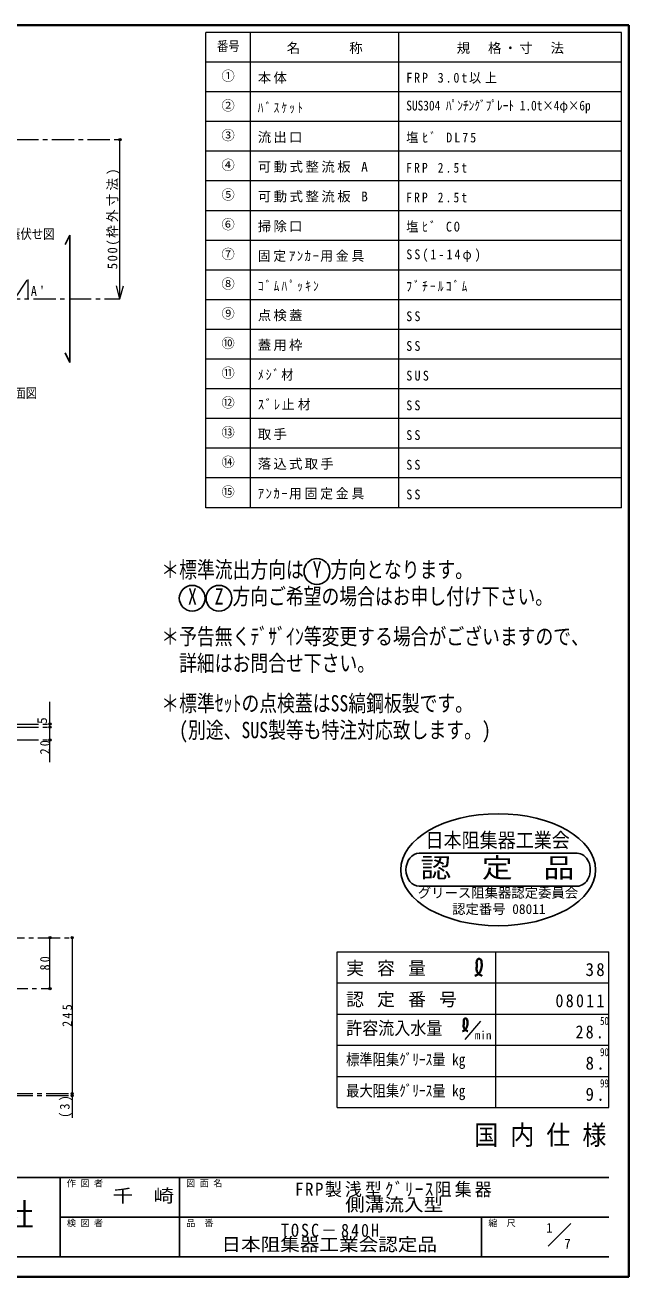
# Model space of a CAD drawing. Units: millimetres at full size, sheet at 1:7. Extents: x -1472 to 1363, y -987 to 980.
# Drawn here: x 414 to 1363, y -987 to 980 of the extents above; entities that cross this region are included whole.
import ezdxf
from ezdxf.enums import TextEntityAlignment as Align

# ---------------------------------------------------------------- set-up
doc = ezdxf.new("R2010")
doc.units = ezdxf.units.MM
doc.header["$LTSCALE"] = 7
doc.header["$PDMODE"] = 32
doc.header["$PDSIZE"] = 3.5
doc.linetypes.add('CHAIN1', pattern=[8, 5, -1, 1, -1])
doc.layers.add('0-0____1', color=4, linetype='Continuous', lineweight=9)
doc.styles.add('ＭＳ ゴシック', font='')
doc.styles.get('ＭＳ ゴシック').set_extended_font_data('MS Gothic')

msp = doc.modelspace()

# ---------------------------------------------------------------- linework, layer by layer
at = {"layer": '0-0____1', "color": 1, "lineweight": 40}
for p, q in [((1363.499, 979.62), (-1471.501, 979.62)), ((1363.499, -987.38), (1363.499, 979.62)), ((1363.499, -987.38), (-1471.501, -987.38))]:
    msp.add_line(p, q, dxfattribs=at)
at = {"layer": '0-0____1', "color": 3, "lineweight": 18}
for p, q in [((1351.832, 967.953), (698.499, 967.953)), ((698.499, 221.287), (698.499, 967.953)), ((768.499, 221.287), (768.499, 967.953)), ((1001.832, 221.287), (1001.832, 967.953)), ((1351.832, 221.287), (1351.832, 967.953)), ((1351.832, 921.287), (698.499, 921.287)), ((1351.832, 874.62), (698.499, 874.62)), ((1351.832, 827.953), (698.499, 827.953)), ((1351.832, 781.287), (698.499, 781.287)), ((1351.832, 734.62), (698.499, 734.62)), ((1351.832, 687.953), (698.499, 687.953)), ((1351.832, 641.287), (698.499, 641.287)), ((1351.832, 594.62), (698.499, 594.62)), ((1351.832, 547.953), (698.499, 547.953)), ((1351.832, 501.287), (698.499, 501.287)), ((1351.832, 454.62), (698.499, 454.62)), ((1351.832, 407.953), (698.499, 407.953)), ((1351.832, 361.287), (698.499, 361.287)), ((1351.832, 314.62), (698.499, 314.62)), ((1351.832, 267.953), (698.499, 267.953)), ((1351.832, 221.287), (698.499, 221.287)), ((904.999, -476.38), (1331.999, -476.38)), ((904.999, -721.38), (904.999, -476.38)), ((1153.499, -476.38), (1153.499, -721.38)), ((1331.999, -721.38), (1331.999, -476.38)), ((904.999, -525.38), (1331.999, -525.38)), ((904.999, -574.38), (1331.999, -574.38)), ((904.999, -623.38), (1331.999, -623.38)), ((904.999, -672.38), (1331.999, -672.38)), ((904.999, -721.38), (1331.999, -721.38))]:
    msp.add_line(p, q, dxfattribs=at)
at = {"layer": '0-0____1', "linetype": 'CHAIN1'}
for p, q in [((288.499, 799.62), (563.499, 799.62)), ((-804.501, 549.62), (563.499, 549.62)), ((288.499, -118.58), (453.499, -118.58)), ((288.499, -123.58), (453.499, -123.58)), ((288.499, -143.58), (453.499, -143.58)), ((266.499, -454.38), (488.499, -454.38)), ((215.499, -534.38), (453.499, -534.38)), ((223.499, -699.38), (488.499, -699.38)), ((223.499, -702.38), (488.499, -702.38))]:
    msp.add_line(p, q, dxfattribs=at)
at = {"layer": '0-0____1'}
for p, q in [((563.499, 549.62), (563.499, 799.62)), ((563.499, 549.62), (558.063, 569.904)), ((563.499, 549.62), (568.934, 569.904)), ((453.499, -123.58), (453.499, -83.58)), ((453.499, -178.58), (453.499, -123.58)), ((453.499, -534.38), (453.499, -454.38)), ((488.499, -454.38), (488.499, -699.38)), ((488.499, -699.38), (488.499, -737.38))]:
    msp.add_line(p, q, dxfattribs=at)
at = {"layer": '0-0____1', "color": 5, "lineweight": 25}
for p, q in [((484.832, 649.62), (477.332, 634.62)), ((484.832, 449.62), (484.832, 649.62)), ((484.832, 449.62), (477.332, 464.62)), ((1033.684, -321.776), (1282.145, -321.776)), ((1282.145, -373.342), (1033.684, -373.342))]:
    msp.add_line(p, q, dxfattribs=at)
at = {"layer": '0-0____1', "color": 7, "lineweight": 18}
for p, q in [((1130.234, -585.468), (1105.486, -614.498)), ((1236.643, -938.735), (1271.999, -903.38))]:
    msp.add_line(p, q, dxfattribs=at)
at = {"layer": '0-0____1', "color": 6, "lineweight": 25}
for p, q in [((-54.001, -830.88), (1331.999, -830.88)), ((469.499, -955.88), (469.499, -830.88)), ((656.999, -955.88), (656.999, -830.88)), ((469.499, -893.38), (1331.999, -893.38)), ((1131.999, -955.88), (1131.999, -893.38)), ((1331.999, -955.88), (-54.001, -955.88))]:
    msp.add_line(p, q, dxfattribs=at)
at = {"layer": '0-0____1', "linetype": 'CHAIN1'}
msp.add_lwpolyline([(398.499, 549.62), (418.499, 579.62), (418.499, 549.62)], dxfattribs=at)
at = {"layer": '0-0____1', "color": 1, "lineweight": 40}
for points in [[(1121.494, -514.139), (1122.062, -513.937), (1123.032, -513.579), (1123.982, -513.197), (1124.898, -512.773), (1125.766, -512.293), (1126.575, -511.741), (1127.011, -511.38), (1127.372, -511.037), (1127.95, -510.393), (1128.475, -509.69), (1128.954, -508.94), (1129.392, -508.154), (1129.798, -507.344), (1130.02, -506.867), (1130.239, -506.376), (1130.595, -505.525), (1130.92, -504.669), (1131.211, -503.811), (1131.463, -502.953), (1131.674, -502.096), (1131.775, -501.601), (1131.87, -501.043), (1131.99, -500.079), (1132.061, -499.102), (1132.09, -498.103), (1132.085, -497.068), (1132.053, -495.986), (1132.026, -495.332), (1131.98, -494.434), (1131.85, -492.849), (1131.61, -491.303), (1131.205, -489.892), (1130.581, -488.713), (1129.684, -487.863), (1129.017, -487.559), (1128.77, -487.493), (1128.32, -487.421), (1127.854, -487.405), (1127.384, -487.444)], [(1127.384, -487.444), (1126.926, -487.54), (1126.493, -487.694), (1126.259, -487.81), (1125.913, -488.039), (1125.408, -488.541), (1125.008, -489.154), (1124.702, -489.849), (1124.476, -490.598), (1124.318, -491.372), (1124.253, -491.822), (1124.19, -492.416), (1124.138, -493.418), (1124.139, -494.397), (1124.172, -495.361), (1124.215, -496.32), (1124.247, -497.279), (1124.253, -497.84), (1124.235, -498.689), (1124.157, -500.17), (1124.067, -501.661), (1124.021, -503.148), (1124.076, -504.617), (1124.287, -506.054), (1124.503, -506.867), (1124.637, -507.255), (1124.911, -507.913), (1125.236, -508.551), (1125.609, -509.168), (1126.025, -509.758), (1126.48, -510.318), (1126.76, -510.628), (1126.972, -510.847), (1127.351, -511.211), (1127.746, -511.555), (1128.155, -511.88), (1128.577, -512.187), (1129.011, -512.475), (1129.268, -512.634), (1129.604, -512.831)], [(1129.604, -512.831), (1130.197, -513.148), (1130.802, -513.443), (1131.417, -513.721), (1132.039, -513.985), (1132.665, -514.242), (1133.029, -514.389)], [(1101.766, -601.215), (1102.192, -601.064), (1102.92, -600.796), (1103.632, -600.509), (1104.319, -600.191), (1104.97, -599.831), (1105.577, -599.417), (1105.904, -599.147), (1106.175, -598.889), (1106.608, -598.406), (1107.002, -597.879), (1107.361, -597.316), (1107.69, -596.727), (1107.994, -596.119), (1108.161, -595.762), (1108.325, -595.393), (1108.592, -594.755), (1108.836, -594.113), (1109.054, -593.47), (1109.243, -592.826), (1109.401, -592.184), (1109.477, -591.812), (1109.548, -591.394), (1109.638, -590.67), (1109.691, -589.938), (1109.713, -589.188), (1109.709, -588.412), (1109.686, -587.601), (1109.665, -587.111), (1109.631, -586.437), (1109.533, -585.248), (1109.353, -584.089), (1109.049, -583.03), (1108.581, -582.146), (1107.908, -581.509), (1107.408, -581.281), (1107.223, -581.231), (1106.886, -581.178), (1106.536, -581.165), (1106.184, -581.194)], [(1106.184, -581.194), (1105.84, -581.266), (1105.515, -581.382), (1105.34, -581.469), (1105.08, -581.641), (1104.701, -582.017), (1104.402, -582.477), (1104.172, -582.998), (1104.003, -583.56), (1103.884, -584.141), (1103.835, -584.478), (1103.788, -584.924), (1103.749, -585.675), (1103.75, -586.409), (1103.775, -587.132), (1103.807, -587.851), (1103.831, -588.571), (1103.835, -588.991), (1103.822, -589.628), (1103.763, -590.739), (1103.696, -591.858), (1103.662, -592.973), (1103.703, -594.074), (1103.861, -595.152), (1104.023, -595.762), (1104.123, -596.053), (1104.329, -596.546), (1104.573, -597.025), (1104.852, -597.487), (1105.164, -597.93), (1105.506, -598.35), (1105.716, -598.583), (1105.875, -598.747), (1106.159, -599.019), (1106.455, -599.277), (1106.762, -599.521), (1107.078, -599.752), (1107.404, -599.968), (1107.596, -600.087), (1107.849, -600.234)], [(1107.849, -600.234), (1108.293, -600.473), (1108.747, -600.694), (1109.208, -600.902), (1109.675, -601.1), (1110.144, -601.293), (1110.417, -601.403)]]:
    msp.add_lwpolyline(points, dxfattribs=at)
at = {"layer": '0-0____1', "color": 5, "lineweight": 25}
for centre in [(873.149, 120.953), (677.149, 78.953), (719.149, 78.953)]:
    msp.add_circle(centre, 20.3, dxfattribs=at)
msp.add_ellipse((1157.914, -347.559), major_axis=(153.027, 0), ratio=0.575, dxfattribs=at)
for centre, start_param, end_param in [((1033.684, -347.559), 6.28318531, 9.42477796), ((1282.145, -347.559), 3.14159265, 6.28318531)]:
    msp.add_ellipse(centre, major_axis=(0, 25.783), ratio=0.8, start_param=start_param, end_param=end_param, dxfattribs=at)
at = {"layer": '0-0____1'}
for p in [(563.499, 799.62), (453.499, -118.58), (453.499, -123.58), (453.499, -143.58), (453.499, -454.38), (488.499, -454.38), (453.499, -534.38), (488.499, -699.38), (488.499, -702.38)]:
    msp.add_point(p, dxfattribs=at)

# ---------------------------------------------------------------- texts
at = {"layer": '0-0____1', "color": 7, "style": 'ＭＳ ゴシック'}
for s, height, width, p in [('番号', 15.4, 0.85, (715.999, 934.12)), ('SUS304 ﾊﾟﾝﾁﾝｸﾞﾌﾟﾚｰﾄ 1.0t×4φ×6p', 15.4, 0.85, (1013.499, 840.787)), ('標準点検蓋伏せ図', 15.4, 0.85, (317.832, 639.12)), ('本体平面図', 15.4, 0.85, (344.082, 389.12)), ('＊標準流出方向は Y 方向となります。', 25.66, 0.8, (628.499, 103.453)), (' X  Z 方向ご希望の場合はお申し付け下さい。', 25.66, 0.8, (656.499, 61.453)), ('＊予告無くﾃﾞｻﾞｲﾝ等変更する場合がございますので、', 25.66, 0.8, (628.499, -1.547)), ('詳細はお問合せ下さい。', 25.66, 0.8, (656.499, -43.547)), ('＊標準ｾｯﾄの点検蓋はSS縞鋼板製です。', 25.66, 0.8, (628.499, -106.547)), ('(別途、SUS製等も特注対応致します。)', 25.66, 0.8, (656.499, -148.547)), ('日本阻集器工業会', 23.09, 0.9, (1043.78, -319.601)), ('認\u3000定\u3000品', 30.79, 1.15, (1035.857, -369.073)), ('許容流入水量', 20.53, 0.9, (918.999, -612.88)), ('50', 12.83, 0.8, (1317.999, -595.38)), ('90', 12.83, 0.8, (1317.999, -644.38)), ('標準阻集ｸﾞﾘｰｽ量 ㎏', 17.96, 0.85, (918.999, -660.13)), ('最大阻集ｸﾞﾘｰｽ量 ㎏', 17.96, 0.85, (918.999, -709.13)), ('99', 12.83, 0.8, (1317.999, -693.38)), ('国 内 仕 様', 30.79, 0.9, (1120.249, -788.88)), ('千\u3000崎', 20.53, 1.15, (551.999, -876.13)), ('側溝流入型', 20.53, 1.1, (917.499, -890.13)), ('工業株式会社', 35.92, 0.95, (148.249, -917.88)), ('日本阻集器工業会認定品', 20.53, 1.1, (722.999, -952.63))]:
    msp.add_text(s, height=height, dxfattribs=dict(at, width=width)).set_placement(p, align=Align.BOTTOM_LEFT)
for s, height, p in [('①', 15.4, (722.999, 887.453)), ('②', 15.4, (722.999, 840.787)), ('③', 15.4, (722.999, 794.12)), ('④', 15.4, (722.999, 747.453)), ('⑤', 15.4, (722.999, 700.787)), ('⑥', 15.4, (722.999, 654.12)), ('⑦', 15.4, (722.999, 607.453)), ('⑧', 15.4, (722.999, 560.787)), ('⑨', 15.4, (722.999, 514.12)), ('⑩', 15.4, (722.999, 467.453)), ('⑪', 15.4, (722.999, 420.787)), ('⑫', 15.4, (722.999, 374.12)), ('⑬', 15.4, (722.999, 327.453)), ('⑭', 15.4, (722.999, 280.787)), ('⑮', 15.4, (722.999, 234.12)), ('グリース阻集器認定委員会', 15.4, (1031.601, -396.153)), ('認定番号 08011', 15.4, (1085.54, -421.662)), ('作 図 者', 10.26, (479.999, -848.38)), ('図 面 名', 10.26, (667.499, -848.38)), ('検 図 者', 10.26, (479.999, -910.88)), ('品\u3000番', 10.26, (667.499, -910.88)), ('縮\u3000尺', 10.26, (1142.499, -910.88)), ('1', 15.4, (1233.087, -922.647)), ('7', 15.4, (1261.591, -947.412))]:
    msp.add_text(s, height=height, dxfattribs=at).set_placement(p, align=Align.BOTTOM_LEFT)
msp.add_text('5', height=15.4, rotation=90, dxfattribs=at).set_placement((453.499, -118.58), align=Align.BOTTOM_LEFT)
at = {"layer": '0-0____1', "style": 'ＭＳ ゴシック'}
msp.add_text('min', height=12.83, dxfattribs=at).set_placement((1121.191, -617.829), align=Align.BOTTOM_LEFT)
at = {"layer": '0-0____1', "color": 7, "attachment_point": 7, "style": 'ＭＳ ゴシック'}
for s, insert, char_height in [('\\T1.17;名\u3000\u3000\u3000称', (825.665, 934.12), 15.4), ('\\T1.17;規\u3000格・寸\u3000法', (1092.832, 934.12), 15.4), ('\\T1.17;本体', (780.165, 887.453), 15.4), ('\\T1.31;\\W0.9;FRP\\~3.0t以上', (1013.499, 887.453), 15.4), ('\\T1.39;\\W0.85;ﾊﾞｽｹｯﾄ', (780.165, 840.787), 15.4), ('\\T1.17;流出口', (780.165, 794.12), 15.4), ('\\T1.33;\\W0.9;塩ﾋﾞ\\~DL75', (1013.499, 794.12), 15.4), ('\\T1.19;可動式整流板\\~A', (780.165, 747.453), 15.4), ('\\T1.39;\\W0.85;FRP\\~2.5t', (1013.499, 747.453), 15.4), ('\\T1.19;可動式整流板\\~B', (780.165, 700.787), 15.4), ('\\T1.39;\\W0.85;FRP\\~2.5t', (1013.499, 700.787), 15.4), ('\\T1.17;掃除口', (780.165, 654.12), 15.4), ('\\T1.32;\\W0.9;塩ﾋﾞ\\~CO', (1013.499, 654.12), 15.4), ('\\T1.23;\\W0.95;固定ｱﾝｶｰ用金具', (780.165, 607.453), 15.4), ('\\T1.34;\\W0.9;SS(1-14φ)', (1013.499, 607.453), 15.4), ('\\T1.39;\\W0.85;ｺﾞﾑﾊﾟｯｷﾝ', (780.165, 560.787), 15.4), ('\\T1.39;\\W0.85;ﾌﾞﾁｰﾙｺﾞﾑ', (1013.499, 560.787), 15.4), ("\\T1.36;\\W0.9;A'", (423.499, 554.12), 15.4), ('\\T1.17;点検蓋', (780.165, 514.12), 15.4), ('\\T1.36;\\W0.9;SS', (1013.499, 514.12), 15.4), ('\\T1.17;蓋用枠', (780.165, 467.453), 15.4), ('\\T1.36;\\W0.9;SS', (1013.499, 467.453), 15.4), ('\\T1.3;\\W0.9;ﾒｼﾞ材', (780.165, 420.787), 15.4), ('\\T1.38;\\W0.9;SUS', (1013.499, 420.787), 15.4), ('\\T1.26;\\W0.95;ｽﾞﾚ止材', (780.165, 374.12), 15.4), ('\\T1.36;\\W0.9;SS', (1013.499, 374.12), 15.4), ('\\T1.17;取手', (780.165, 327.453), 15.4), ('\\T1.36;\\W0.9;SS', (1013.499, 327.453), 15.4), ('\\T1.17;落込式取手', (780.165, 280.787), 15.4), ('\\T1.36;\\W0.9;SS', (1013.499, 280.787), 15.4), ('\\T1.23;\\W0.95;ｱﾝｶｰ用固定金具', (780.165, 234.12), 15.4), ('\\T1.36;\\W0.9;SS', (1013.499, 234.12), 15.4), ('\\T1.16;実\\~容\\~量', (918.999, -514.88), 20.53), ('\\T1.27;\\W0.95;38', (1295.249, -514.88), 20.53), ('\\T1.16;認\\~定\\~番\\~号', (918.999, -563.88), 20.53), ('\\T1.28;\\W0.9;08011', (1247.999, -563.88), 20.53), ('\\T1.27;\\W0.9;28.', (1279.499, -612.88), 20.53), ('\\T1.27;\\W0.95;8.', (1295.249, -661.88), 20.53), ('\\T1.27;\\W0.95;9.', (1295.249, -710.88), 20.53), ('\\T1.18;\\W0.95;FRP製浅型ｸﾞﾘｰｽ阻集器', (838.749, -862.13), 20.53), ('\\T1.25;\\W0.9;TOSC－840H', (816.624, -924.63), 20.53)]:
    msp.add_mtext(s, dxfattribs=dict(at, insert=insert, char_height=char_height))
at = {"layer": '0-0____1', "color": 7, "char_height": 15.4, "attachment_point": 7, "rotation": 90, "style": 'ＭＳ ゴシック'}
for s, insert in [('\\T1.24;\\W0.95;500(枠外寸法)', (563.499, 595.87)), ('\\T1.36;\\W0.9;20', (453.499, -166.33)), ('\\T1.36;\\W0.9;80', (453.499, -505.755)), ('\\T1.38;\\W0.9;245', (488.499, -594.38)), ('\\T1.38;\\W0.9;(3)', (488.499, -737.38))]:
    msp.add_mtext(s, dxfattribs=dict(at, insert=insert))

doc.saveas('drawing.dxf')
